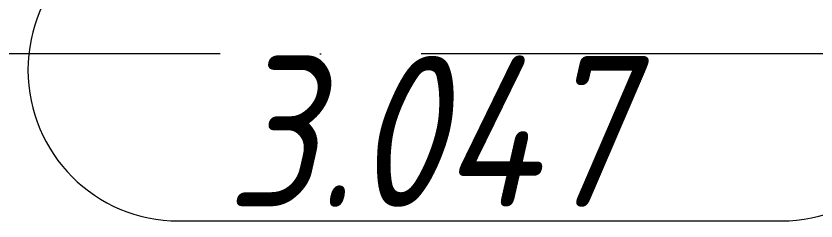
# Model space of a CAD drawing. Header units: millimetres. Extents: x -6467 to 106027, y -7090 to 195095.
# Drawn here: x -1987 to -394, y 104113 to 104520 of the extents above; entities that cross this region are included whole.
import ezdxf

# ---------------------------------------------------------------- set-up
doc = ezdxf.new("R2010")
doc.units = ezdxf.units.MM
doc.linetypes.add('50_200_ШТРИХ_1Т_ш5_п1_п1_', pattern=[1400, 1000, -200, 0, -200])
doc.layers.add('A-AREA-IDEN-1', color=7, linetype='Continuous', lineweight=9, true_color=0xaaaaaa)
doc.layers.add('Оси-3', color=7, linetype='50_200_ШТРИХ_1Т_ш5_п1_п1_', lineweight=9, true_color=0xaaaaaa)
doc.styles.add('ISOCPEUR_I_1', font='isocpeui.ttf', dxfattribs={"width": 0.85, "height": 2.5})

# ---------------------------------------------------------------- blocks, each defined once
blk = doc.blocks.new('AAR_СКБ_Марка_помещения_1_5 ммп - Номер-27962133-АИ_План этажа Радиаторы_3')
at = {"layer": 'A-AREA-IDEN-1'}
for p, q in [((-2.9871, 3), (3.0129, 3)), ((-2.9871, 0), (3.0129, 0))]:
    blk.add_line(p, q, dxfattribs=at)
for centre, start, end in [((-2.9871, 1.5), 90, 270), ((3.0129, 1.5), 270, 90)]:
    blk.add_arc(centre, 1.5, start, end, dxfattribs=at)

msp = doc.modelspace()

# ---------------------------------------------------------------- linework, layer by layer
at = {"layer": 'Оси-3'}
msp.add_line((104827.4, 104445.1), (-5157.9, 104445.1), dxfattribs=at)

# ---------------------------------------------------------------- block references
at = {"layer": 'A-AREA-IDEN-1', "xscale": 199.9999999999999, "yscale": 199.9999999999999, "zscale": 199.9999999999999}
msp.add_blockref('AAR_СКБ_Марка_помещения_1_5 ммп - Номер-27962133-АИ_План этажа Радиаторы_3', (-1065.4, 104112.7), dxfattribs=at)

# ---------------------------------------------------------------- texts
at = {"layer": 'A-AREA-IDEN-1', "insert": (-1168.6, 104140.9), "char_height": 300, "width": 992, "attachment_point": 8, "line_spacing_factor": 1.139951, "style": 'ISOCPEUR_I_1'}
msp.add_mtext('\\pxqc,t8.46667,16.93333,25.4,33.86667,42.33333,50.8,59.26667,67.73333,76.2,84.66667,93.13333,101.6,110.06667,118.53333,127,135.46667,143.93333,152.4,160.86667,169.33333,177.8,186.26667,194.73333,203.2,211.66667,220.13333,228.6,237.06667,245.53333,254,262.46667,270.93333;{3.047}', dxfattribs=at)

doc.saveas('drawing.dxf')
